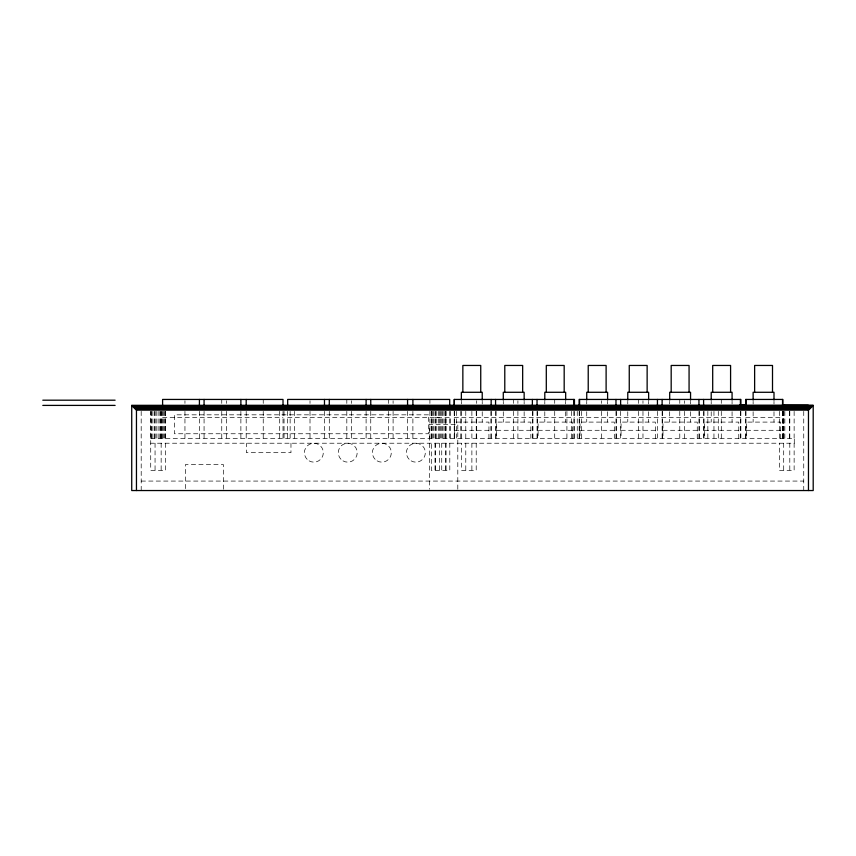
<?xml version="1.0" encoding="UTF-8"?>
<svg xmlns="http://www.w3.org/2000/svg" width="856" height="856" viewBox="0 0 856 856"><rect width="100%" height="100%" fill="white"/><g stroke="black" fill="none" stroke-linecap="round" stroke-linejoin="round"><path stroke-width="0.64" stroke-dasharray="4.28 3.21" d="M162.597 417.321L283.015 417.321M287.67 417.321L449.7 417.321M454.204 417.321L574.462 417.321M579.159 417.321L740.868 417.321M745.726 417.321L782.791 417.321M434.998 417.568L442.381 417.568M454.654 430.29L488.937 430.29M496.576 430.29L530.859 430.29M538.103 430.29L572.375 430.29M580.026 430.29L614.308 430.29M621.06 430.29L655.332 430.29M662.983 430.29L697.265 430.29M704.499 430.29L738.782 430.29M746.432 430.29L780.704 430.29M150.72 438.486L794.272 438.486L794.272 443.215L150.72 443.215M141.208 481.072L803.741 481.072M803.741 411.362L803.741 490.542M794.133 411.362L794.133 438.486M794.133 443.215L794.133 470.351L779.367 470.351L779.367 443.215M789.799 411.362L789.799 438.486M789.799 443.215L789.799 470.351M789.692 411.362L789.692 438.486M784.845 411.362L784.834 438.486M783.796 411.362L783.796 438.486M783.7 411.362L783.7 438.486M783.7 443.215L783.7 470.351M783.24 411.362L783.24 438.486M783.058 411.362L783.058 438.486M782.791 411.362L782.791 438.486M782.545 411.362L782.545 438.486M780.704 438.486L780.704 422.094L746.432 422.094L746.432 438.486M779.367 411.362L779.367 438.486M773.995 401.357L773.995 403.946M773.995 411.725L773.995 422.094M753.13 401.357L753.13 403.946M753.13 411.725L753.13 422.094M745.972 411.362L745.972 438.486M745.726 411.362L745.726 438.486M740.868 411.362L740.868 438.486M740.408 411.362L740.408 438.486M738.782 438.486L738.782 422.094L704.499 422.094L704.499 438.486M732.073 401.357L732.073 403.946M732.073 411.725L732.073 422.094M721.287 399.442L721.287 403.411M721.287 411.362L721.287 438.486M718.291 411.362L718.291 438.486M713.958 411.362L713.958 438.486M711.208 401.357L711.208 403.946M711.208 411.725L711.208 422.094M707.848 411.362L707.848 438.486M704.049 411.362L704.049 438.486M703.6 411.362L703.6 438.486M699.341 411.362L699.341 438.486M698.945 411.362L698.945 438.486M697.265 438.486L697.265 422.094L662.983 422.094L662.983 438.486M690.557 401.357L690.557 403.946M690.557 411.725L690.557 422.094M684.479 400.769L684.479 403.411M684.479 411.362L684.479 438.486M679.782 399.442L679.782 403.411M679.782 411.362L679.782 438.486M669.692 401.357L669.692 403.946M669.692 411.725L669.692 422.094M662.533 411.362L662.533 438.486M662.127 411.362L662.127 438.486M657.419 411.362L657.44 438.486M655.332 438.486L655.332 422.094L621.06 422.094L621.06 438.486M648.634 401.357L648.634 403.946M648.634 411.725L648.634 422.094M642.974 400.769L642.974 403.411M642.974 411.362L642.974 438.486M638.319 399.442L638.319 403.411M638.319 411.362L638.319 438.486M627.769 401.357L627.769 403.946M627.769 411.725L627.769 422.094M620.621 411.362L620.611 438.486M616.384 411.362L616.384 438.486M615.978 411.362L615.978 438.486M614.308 438.486L614.308 422.094L580.026 422.094L580.026 438.486M607.6 401.357L607.6 403.946M607.6 411.725L607.6 422.094M601.5 400.769L601.5 403.411M601.5 411.362L601.5 438.486M586.735 401.357L586.735 403.946M586.735 411.725L586.735 422.094M581.684 411.362L581.684 438.486M579.576 411.362L579.576 438.486M579.159 411.362L579.159 438.486M577.254 411.362L577.254 438.486M574.462 411.362L574.462 438.486M573.841 411.362L573.841 438.486M572.375 438.486L572.375 422.094L538.103 422.094L538.103 438.486M571.359 411.362L571.359 438.486M566.918 411.362L566.918 438.486M565.666 401.357L565.666 403.946M565.666 411.725L565.666 422.094M554.72 399.442L554.72 403.411M554.72 411.362L554.72 438.486M544.801 401.357L544.801 403.946M544.801 411.725L544.801 422.094M537.643 411.362L537.643 438.486M537.033 411.362L537.033 438.486M532.946 411.362L532.946 438.486M532.379 411.362L532.379 438.486M530.859 438.486L530.859 422.094L496.576 422.094L496.576 438.486M524.15 401.357L524.15 403.946M524.15 411.725L524.15 422.094M517.901 400.769L517.901 403.411M517.901 411.362L517.901 438.486M513.514 399.442L513.514 403.411M513.514 411.362L513.514 438.486M503.285 401.357L503.285 403.946M503.285 411.725L503.285 422.094M496.127 411.362L496.127 438.486M495.56 411.362L495.56 438.486M491.162 411.362L491.162 438.486M491.012 411.362L491.012 438.486M488.937 438.486L488.937 422.094L454.654 422.094L454.654 438.486M482.228 401.357L482.228 403.946M482.228 411.725L482.228 422.094M476.696 400.769L476.696 403.411M476.696 411.362L476.696 438.486M476.214 411.362L476.214 438.486M476.214 443.215L476.214 470.351L461.448 470.351L461.448 443.215M471.881 411.362L471.881 438.486M471.881 443.215L471.881 470.351M465.782 411.362L465.782 438.486M465.782 443.215L465.782 470.351M461.363 401.357L461.363 403.946M461.448 411.362L461.448 438.486M460.774 411.362L460.774 438.486M457.8 489.215L457.8 424.33L429.402 424.33L429.402 489.215M456.441 411.362L456.441 438.486M454.354 411.362L454.354 438.486M454.204 411.362L454.204 438.486M450.331 411.362L450.331 438.486M449.7 411.362L449.7 438.486M449.796 443.215L449.796 470.351L431.306 470.351L431.306 443.215M446.072 411.362L446.008 438.486M446.072 443.215L446.072 470.351M445.826 411.362L445.826 438.486M445.462 411.362L445.462 438.486M445.462 443.215L445.462 470.351M445.088 411.362L445.088 438.486M443.911 411.362L443.911 438.486M442.381 411.362L442.381 438.486M441.739 411.362L441.739 438.486M441.739 443.215L441.739 470.351M440.605 411.362L440.605 438.486M439.353 411.362L439.353 438.486M439.353 443.215L439.353 470.351M438.689 411.362L438.689 438.486M436.774 411.362L436.774 438.486M435.64 411.362L435.64 438.486M435.64 443.215L435.64 470.351M434.998 411.362L434.998 438.486M435.019 443.215L435.019 470.351M433.468 411.362L433.468 438.486M432.291 411.362L432.291 438.486M431.552 411.362L431.552 438.486M431.306 411.362L431.306 438.486M429.915 399.442L429.915 403.411M429.915 411.362L429.915 438.486M412.892 411.362L412.892 438.486M407.563 411.362L407.563 438.486M393.097 400.769L393.097 403.411M393.097 411.362L393.097 438.486M388.442 399.442L388.442 403.411M388.442 411.362L388.442 438.486M370.755 411.362L370.755 438.486M366.101 411.362L366.101 438.486M351.634 400.769L351.634 403.411M351.634 411.362L351.634 438.486M346.819 399.442L346.819 403.411M346.819 411.362L346.819 438.486M329.293 411.362L329.293 438.486M324.478 411.362L324.478 438.486M310.011 400.769L310.011 403.411M310.011 411.362L310.011 438.486M294.464 411.362L294.464 438.486M290.965 443.215L290.965 452.685L246.432 452.685L246.432 443.215M290.13 411.362L290.13 438.486M287.67 411.362L287.67 438.486M284.031 411.362L284.031 438.486M283.015 411.362L283.015 438.486M279.698 411.362L279.698 438.486M263.231 399.442L263.231 403.411M263.231 411.362L263.231 438.486M246.196 411.362L246.196 438.486M240.878 411.362L240.878 438.486M226.412 400.769L226.412 403.411M226.412 411.362L226.412 438.486M223.33 489.236L223.33 464.519L185.474 464.519L185.474 489.236M221.758 399.442L221.758 403.411M221.758 411.362L221.758 438.486M204.07 411.362L204.07 438.486M199.416 411.362L199.416 438.486M184.95 400.769L184.95 403.411M184.95 411.362L184.95 438.486M165.486 411.362L165.486 438.486M165.486 443.215L165.486 470.351L150.72 470.351L150.72 411.362M165.24 411.362L165.24 438.486M164.502 411.362L164.502 438.486M163.325 411.362L163.325 438.486M162.597 411.362L162.597 438.486M161.795 411.362L161.795 438.486M161.153 411.362L161.153 438.486M161.153 443.215L161.153 470.351M160.168 411.362L160.168 438.486M160.019 411.362L160.019 438.486M158.103 411.362L158.103 438.486M156.199 411.362L156.199 438.486M155.054 411.362L155.054 438.486M155.054 443.215L155.054 470.351M154.412 411.362L154.412 438.486M152.882 411.362L152.882 438.486M151.715 411.362L151.715 438.486M150.977 411.362L150.977 438.486M141.186 411.362L141.208 490.542M428.471 414.828L174.421 414.828L174.421 433.757L428.471 433.757L428.471 414.828M411.148 460.881A9.459 9.459 0 0 0 425.346 452.685A9.459 9.459 0 0 0 411.148 444.489A9.459 9.459 0 0 0 411.148 460.881M377.132 460.881A9.459 9.459 0 0 0 391.32 452.685A9.459 9.459 0 0 0 377.132 444.489A9.459 9.459 0 0 0 377.132 460.881M343.01 460.881A9.459 9.459 0 0 0 357.209 452.685A9.459 9.459 0 0 0 343.01 444.489A9.459 9.459 0 0 0 343.01 460.881M309.134 460.881A9.459 9.459 0 0 0 323.322 452.685A9.459 9.459 0 0 0 309.134 444.489A9.459 9.459 0 0 0 309.134 460.881"/><path stroke-width="1.28" d="M131.728 405.402L136.457 410.131L808.471 410.131L813.2 405.402L813.2 490.542L131.728 490.542L131.728 405.402L813.2 405.402L131.888 405.562M739.477 405.412L746.058 405.412L739.434 405.434M740.494 405.423L745.469 405.412M42.8 400.191L115.111 400.191M42.8 405.402L115.111 405.402M782.17 405.402L784.845 405.402M132.359 406.033L812.569 406.033M133.108 406.793L811.809 406.793M134.092 407.766L810.835 407.766M135.237 408.911L809.69 408.911M808.471 410.131L808.471 490.542M782.791 406.065L782.791 399.442L745.726 399.442L745.726 406.065M782.545 399.442L782.545 406.065M773.995 400.062L773.995 392.283L753.13 392.283L753.13 400.062M772.508 392.283L772.508 365.459L754.628 365.459L754.628 392.283M745.972 399.442L745.972 406.065M740.868 406.065L740.868 399.442L579.159 399.442L579.159 406.065M740.408 399.442L740.408 406.065M732.073 400.062L732.073 392.283L711.208 392.283L711.208 400.062M730.585 392.283L730.585 365.459L712.695 365.459L712.695 392.283M703.6 399.442L703.6 406.065M698.945 399.442L698.945 406.065M690.557 400.062L690.557 392.283L669.692 392.283L669.692 400.062M689.069 392.283L689.069 365.459L671.179 365.459L671.179 392.283M662.127 399.442L662.127 406.065M657.44 399.442L657.44 406.065M648.634 400.062L648.634 392.283L627.769 392.283L627.769 400.062M647.136 392.283L647.136 365.459L629.256 365.459L629.256 392.283M620.621 399.442L620.621 406.065M615.978 399.442L615.978 406.065M607.6 400.062L607.6 392.283L586.735 392.283L586.735 400.062M606.112 392.283L606.112 365.459L588.222 365.459L588.222 392.283M579.576 399.442L579.576 406.065M574.462 406.065L574.462 399.442L454.204 399.442L454.204 406.065M573.841 399.442L573.841 406.065M565.666 400.062L565.666 392.283L544.801 392.283L544.801 400.062M564.179 392.283L564.179 365.459L546.299 365.459L546.299 392.283M537.033 399.442L537.033 406.065M532.379 399.442L532.379 406.065M524.15 400.062L524.15 392.283L503.285 392.283L503.285 400.062M522.663 392.283L522.663 365.459L504.783 365.459L504.783 392.283M495.56 399.442L495.56 406.065M491.162 399.442L491.162 406.065M482.228 400.062L482.228 392.283L461.363 392.283L461.363 400.062M480.74 392.283L480.74 365.459L462.85 365.459L462.85 392.283M454.354 399.442L454.354 406.065M449.7 406.065L449.7 399.442L287.67 399.442L287.67 406.065M412.892 399.442L412.892 406.065M407.563 399.442L407.563 406.065M370.755 399.442L370.755 406.065M366.101 399.442L366.101 406.065M329.293 399.442L329.293 406.065M324.478 399.442L324.478 406.065M283.015 406.065L283.015 399.442L162.597 399.442L162.597 406.065M246.196 399.442L246.196 406.065M240.878 399.442L240.878 406.065M204.07 399.442L204.07 406.065M199.416 399.442L199.416 406.065M136.457 410.131L136.457 490.542M808.471 405.444L782.427 405.412L808.471 405.444"/></g></svg>
